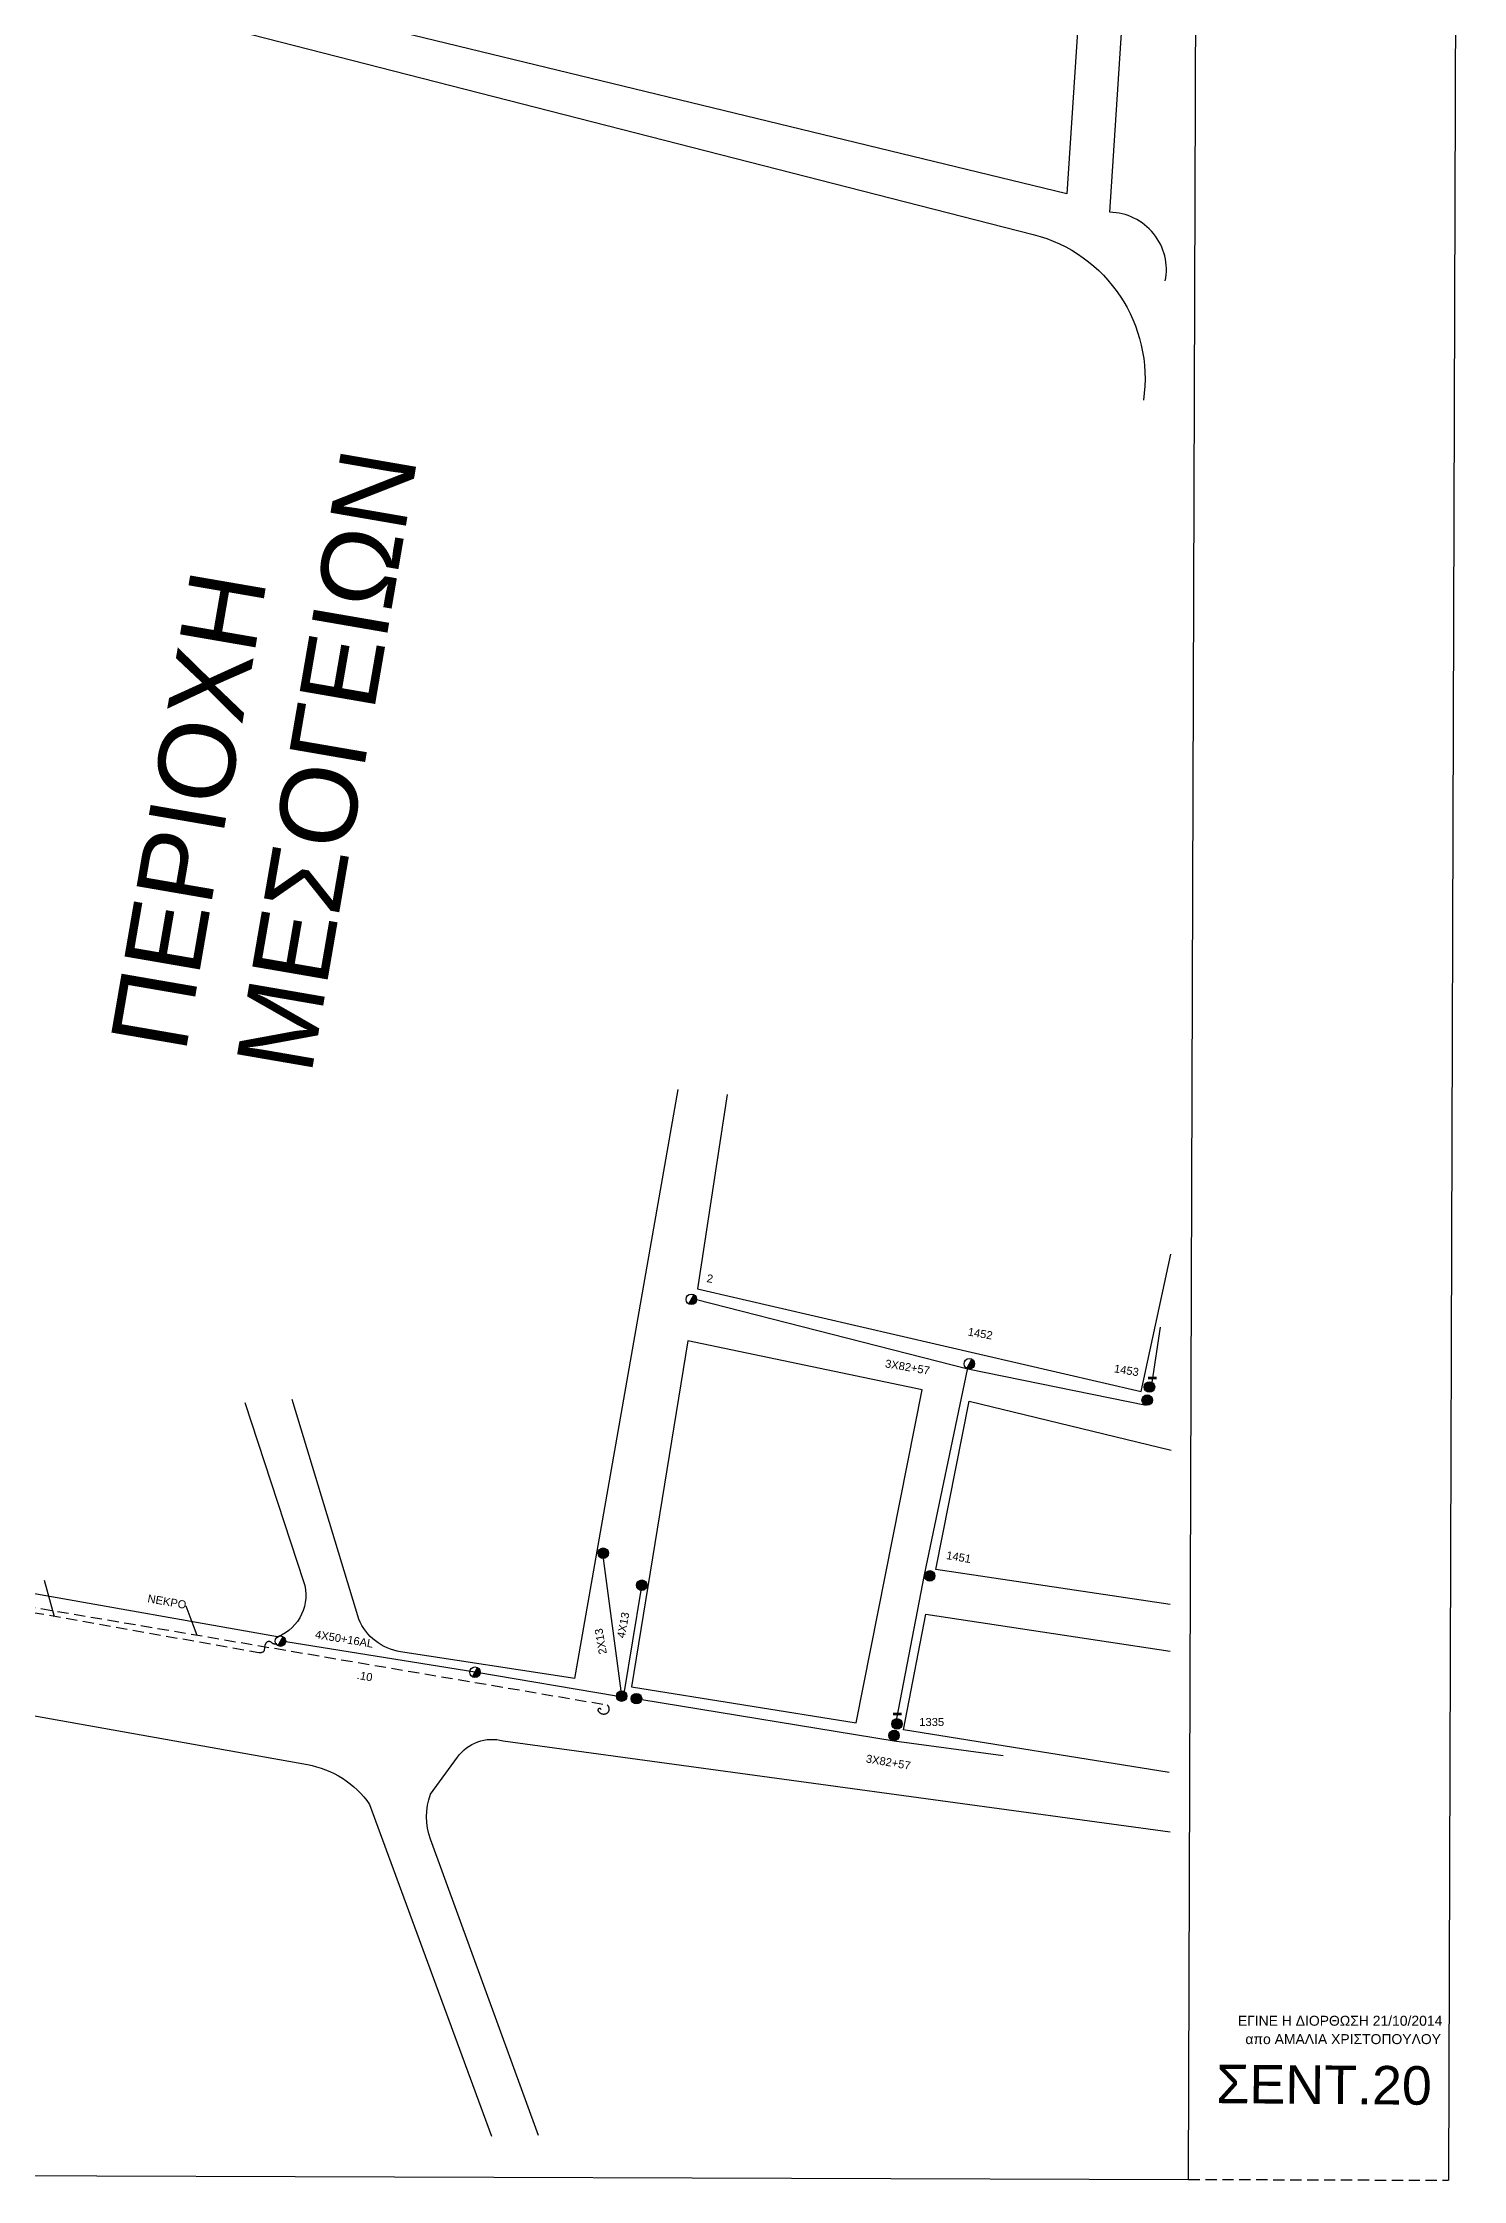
# Model space of a CAD drawing. Header units: millimetres. Extents: x 3156 to 5307, y 1191 to 2273.
# Drawn here: x 4987.4 to 5306.9, y 1237.5 to 1718.2 of the extents above; entities that cross this region are included whole.
import ezdxf

# ---------------------------------------------------------------- set-up
doc = ezdxf.new("R2010")
doc.units = ezdxf.units.MM
doc.linetypes.add('DASHED', pattern=[19.05, 12.7, -6.35])
for name, color, linetype in [('Άγνωστα', 7, 'Continuous'), ('Γυμνά εναέρια ΧΤ (3Φ)   3x50+35CU', 7, 'Continuous'), ('Γυμνά εναέρια ΧΤ και ΦΟΠ (3Φ)   4x50+16AL', 7, 'Continuous'), ('Επιγραφές - Σχήματα', 7, 'Continuous'), ('Καλώδια ΧΤ   3x150+50CU', 7, 'DASHED'), ('Καλώδια ΧΤ   3x150AL+50XLPE', 7, 'DASHED'), ('Μηχανική τομή', 7, 'Continuous'), ('Στύλος Ξύλινος', 7, 'Continuous'), ('Στύλος Ξύλινος @ 1', 7, 'Continuous'), ('Στύλος ΦΜ', 7, 'Continuous'), ('Στύλος ΦΜ @ 1', 7, 'Continuous'), ('Υπόβαθρο ΔΕΗ', 7, 'Continuous')]:
    doc.layers.add(name, color=color, linetype=linetype)
doc.styles.add('arial', font='arial.ttf')
doc.styles.get("Standard").update_dxf_attribs({"font": 'arial.ttf'})
doc.dimstyles.new('ISO-25', dxfattribs={"dimtxt": 2.5, "dimasz": 2.5, "dimexe": 1.25, "dimexo": 0.625, "dimtad": 1, "dimtxsty": 'Standard', "dimcen": 2.5, "dimadec": 0, "dimazin": 0, "dimtfac": 1, "dimtmove": 0, "dimatfit": 3, "dimfxl": 1, "dimarcsym": 0})

# ---------------------------------------------------------------- blocks, each defined once
blk = doc.blocks.new('ΥΠΑΡΧΩΝ ΤΣΙΜΕΝΤΕΝΙΟΣ ΣΤΥΛΟΣ')
at = {"layer": 'Στύλος ΦΜ'}
blk.add_hatch(color=7, dxfattribs=at).paths.add_polyline_path([(-1.3, -2.3, 0.574793), (2.6, 0, 0.268822), (1.3, 2.3)])
at = {"layer": 'Στύλος ΦΜ', "color": 7}
blk.add_line((-1.3, -2.3), (1.3, 2.3), dxfattribs=at)
blk.add_circle((0, 0), 2.62, dxfattribs=at)
at = {"layer": 'Στύλος ΦΜ', "flags": 4}
for tag, p in [('ΑΡΙΘΜΟΣ', (-4.7, 8.1)), ('ΤΥΠΟΣ', (-4.9, 3))]:
    blk.add_attdef(tag, p, '', height=4, dxfattribs=at)
blk = doc.blocks.new('ΥΠΑΡΧΩΝ ΞΥΛΙΝΟΣ ΣΤΥΛΟΣ')
at = {"layer": 'Στύλος Ξύλινος'}
h = blk.add_hatch(color=7, dxfattribs=at)
h.paths.add_polyline_path([(-2.6, 0, 0.270008), (-1.3, -2.3), (1.3, 2.3, 0.576266)])
h.paths.add_polyline_path([(-1.3, -2.3, 0.574793), (2.6, 0, 0.268822), (1.3, 2.3)])
at = {"layer": 'Στύλος Ξύλινος', "color": 7}
blk.add_line((-1.3, -2.3), (1.3, 2.3), dxfattribs=at)
blk.add_circle((0, 0), 2.62, dxfattribs=at)
at = {"layer": 'Στύλος Ξύλινος', "flags": 4}
for tag, p in [('ΑΡΙΘΜΟΣ', (-4.9, 8.6)), ('ΤΥΠΟΣ', (-4.8, 3.4))]:
    blk.add_attdef(tag, p, '', height=4, dxfattribs=at)
blk = doc.blocks.new('ΜΗΧΑΝΙΚΗ ΤΟΜΗ')
at = {"layer": 'Μηχανική τομή', "ltscale": 40}
for p, q in [((-1.89, 0.78), (1.89, 0.78)), ((1.89, 0), (-1.89, 0))]:
    blk.add_line(p, q, dxfattribs=at)

msp = doc.modelspace()

# ---------------------------------------------------------------- linework, layer by layer
at = {"layer": 'Άγνωστα'}
for points in [[(5134.49, 1435.57), (5195.54, 1419.95), (5235.62, 1411.76)], [(5236.95, 1416.9), (5238.87, 1429.33)], [(5179.57, 1341.28), (5185.78, 1373.61), (5195.43, 1419.79)], [(5113.5, 1377.31), (5117.48, 1347.5)], [(5121.92, 1370.14), (5118.22, 1347.36)], [(5116.46, 1346.34), (5084.65, 1351.72), (5042.07, 1358.52)], [(5122.14, 1345.58), (5178.91, 1336.31), (5203.42, 1332.95)]]:
    msp.add_lwpolyline(points, dxfattribs=at)
at = {"layer": 'Άγνωστα', "linetype": 'DASHED', "ltscale": 0.2}
msp.add_lwpolyline([(4913.97, 1375.79, -0.250563), (4918.51, 1377.76), (4983.22, 1366.68), (5114.4, 1344.36, -0.523038), (5114.31, 1342.48, -0.41539), (5112.31, 1343.09, -0.920582), (5113, 1343.36, 2.798143)], format="xyb", dxfattribs=at)
at = {"layer": 'Καλώδια ΧΤ   3x150+50CU', "linetype": 'Continuous', "ltscale": 0.2}
msp.add_line((5305.07, 1682.23), (5303.61, 1237.46), dxfattribs=at)
at = {"layer": 'Καλώδια ΧΤ   3x150+50CU', "ltscale": 0.2}
msp.add_line((5245.14, 1237.65), (5303.61, 1237.46), dxfattribs=at)
at = {"layer": 'Καλώδια ΧΤ   3x150AL+50XLPE', "ltscale": 0.2}
msp.add_lwpolyline([(4977.39, 1368.92, 0.6375), (4977.65, 1366.51), (5036.04, 1356.15, 0.258747), (5037.31, 1356.59), (5037.46, 1357.86, -0.636713), (5038.94, 1358.35, 0.251905), (5040.05, 1358.16, 3.088862)], format="xyb", dxfattribs=at)
at = {"layer": 'Υπόβαθρο ΔΕΗ', "linetype": 'Continuous', "ltscale": 0.2}
for p, q in [((5245.14, 1237.65), (5248.47, 2248.13)), ((5306.94, 2248.39), (5305.07, 1682.23)), ((3229.69, 1244.31), (5245.14, 1237.65))]:
    msp.add_line(p, q, dxfattribs=at)
at = {"layer": 'Υπόβαθρο ΔΕΗ'}
for points in [[(5239.92, 1664.61, 0.467691), (5227.41, 1680.06), (5239.87, 1871.34)], [(4944.3, 1520.31), (4956.76, 1712.47), (4968.22, 1743), (5015.35, 1724.94), (5210.22, 1675.07, -0.384036), (5235, 1637.82)], [(5032.86, 1412.35), (5046.11, 1372.15, -0.398012), (5040.25, 1359.68), (4926.64, 1379.78), (4940.15, 1456.25), (4943.69, 1510.8)], [(5107.07, 1350.29), (5067.9, 1356.31, -0.261272), (5058.49, 1363.66), (5043.56, 1413.06)], [(4982.95, 1246.91), (4931.04, 1341.93, -0.678465), (4938.03, 1350.36), (5046.94, 1330.95, -0.199321), (5060.92, 1321.99), (5088.39, 1247.34)], [(5098.93, 1247.54), (5074.65, 1314.16, -0.176494), (5074.65, 1324.28), (5080.7, 1332.61, -0.308808), (5091, 1336.31), (5241.05, 1315.79)]]:
    msp.add_lwpolyline(points, format="xyb", dxfattribs=at)
for points in [[(5217.77, 1684.23), (5035.96, 1728.35), (5037.56, 1760.68), (5220.63, 1727.55), (5217.77, 1684.23)], [(5107.07, 1350.29), (5130.34, 1482.76)], [(5141.34, 1481.61), (5134.68, 1437.96), (5234.53, 1414.83), (5241.18, 1445.76)], [(5170.42, 1340.31), (5185.21, 1415.19), (5132.52, 1426.22), (5119.82, 1348.42), (5170.42, 1340.31)], [(5241.02, 1366.93), (5188.33, 1374.84), (5195.83, 1412.7), (5241.23, 1401.67)], [(5240.82, 1329.19), (5181.05, 1338.76), (5186.05, 1364.76), (5241.03, 1356.44)]]:
    msp.add_lwpolyline(points, dxfattribs=at)

# ---------------------------------------------------------------- block references
at = {"layer": 'Μηχανική τομή', "rotation": 179.7015748274969}
for p, xscale, yscale, zscale in [((5237.01, 1418.07), 0.4999999999987895, 0.4999999999987895, 0.4999999999987895), ((5179.63, 1342.51), 0.4999999999987896, 0.4999999999987896, 0.4999999999987896)]:
    msp.add_blockref('ΜΗΧΑΝΙΚΗ ΤΟΜΗ', p, dxfattribs=dict(at, xscale=xscale, yscale=yscale, zscale=zscale))
at = {"layer": 'Στύλος Ξύλινος @ 1', "ltscale": 40, "xscale": 0.4499999999998181, "yscale": 0.4499999999998181, "zscale": 0.4499999999998181}
for p in [(5235.85, 1412.92), (5236.36, 1415.87), (5113.5, 1378.49), (5122.15, 1371.29), (5186.94, 1373.39), (5117.64, 1346.34), (5120.97, 1345.77), (5178.91, 1337.49)]:
    msp.add_blockref('ΥΠΑΡΧΩΝ ΞΥΛΙΝΟΣ ΣΤΥΛΟΣ', p, dxfattribs=at)
at = {"layer": 'Στύλος Ξύλινος @ 1', "ltscale": 40}
ref = msp.add_blockref('ΥΠΑΡΧΩΝ ΞΥΛΙΝΟΣ ΣΤΥΛΟΣ', (5179.57, 1340.1), dxfattribs=dict(at, xscale=0.4499999999998181, yscale=0.4499999999998181, zscale=0.4499999999998181))
ref.add_attrib('ΤΥΠΟΣ', '1335', (5184.58, 1339.62), dxfattribs={"layer": '', "height": 1.8, "flags": 4})
at = {"layer": 'Στύλος ΦΜ @ 1', "ltscale": 40, "xscale": 0.4499999999998181, "yscale": 0.4499999999998181, "zscale": 0.4499999999998181}
for p in [(5133.31, 1435.57), (5195.84, 1421.09), (5040.9, 1358.7), (5084.65, 1351.72)]:
    msp.add_blockref('ΥΠΑΡΧΩΝ ΤΣΙΜΕΝΤΕΝΙΟΣ ΣΤΥΛΟΣ', p, dxfattribs=at)

# ---------------------------------------------------------------- texts
at = {"layer": 'Άγνωστα', "char_height": 1.8, "width": 43.5158, "attachment_point": 1, "style": 'arial'}
for s, insert, rotation in [('2', (5136.96, 1441.26), 350.4651), ('1452', (5195.7, 1429.23), 350.4651), ('3X82+57', (5177.09, 1422.08), 350.4651), ('1453', (5228.58, 1420.97), 350.4651), ('1451', (5190.85, 1378.96), 350.4651), ('4X13', (5116.55, 1359.58), 79.4797), ('3X82+57', (5172.77, 1333.23), 350.4651)]:
    msp.add_mtext(s, dxfattribs=dict(at, insert=insert, rotation=rotation))
at = {"layer": 'Άγνωστα', "ltscale": 40, "char_height": 1.8, "width": 43.5158, "attachment_point": 1, "style": 'arial'}
for s, insert, rotation in [('ΝΕΚΡΟ', (5011.2, 1369.25), 349.9537), ('2X13', (5112.55, 1355.59), 100.1278), ('.10', (5058.29, 1352.01), 349.9537)]:
    msp.add_mtext(s, dxfattribs=dict(at, insert=insert, rotation=rotation))
at = {"layer": 'Γυμνά εναέρια ΧΤ (3Φ)   3x50+35CU', "ltscale": 40, "insert": (5002.53, 1493.63), "char_height": 17.2179, "width": 187.3125, "attachment_point": 1, "rotation": 80.2207, "style": 'arial'}
msp.add_mtext('ΠΕΡΙΟΧΗ ΜΕΣΟΓΕΙΩΝ', dxfattribs=at)
at = {"layer": 'Γυμνά εναέρια ΧΤ και ΦΟΠ (3Φ)   4x50+16AL', "ltscale": 40, "insert": (5048.87, 1361.17), "char_height": 1.8, "width": 43.5158, "attachment_point": 1, "rotation": 350.4651, "style": 'arial'}
msp.add_mtext('4X50+16AL', dxfattribs=at)
at = {"layer": 'Επιγραφές - Σχήματα', "ltscale": 10, "char_height": 2.24, "width": 50.964, "attachment_point": 1}
for s, insert in [('\\A1;ΕΓΙΝΕ Η ΔΙΟΡΘΩΣΗ 21/10/2014', (5256.24, 1274.45)), ('απο ΑMAΛΙΑ ΧΡΙΣΤΟΠΟΥΛΟΥ', (5257.94, 1270.32))]:
    msp.add_mtext(s, dxfattribs=dict(at, insert=insert))
at = {"layer": 'Υπόβαθρο ΔΕΗ', "insert": (5251.4, 1263.47), "char_height": 8, "width": 92.0926, "attachment_point": 1, "rotation": 359.5534, "style": 'arial'}
msp.add_mtext('{\\H1.083x;ΣΕΝΤ.20}', dxfattribs=at)

# ---------------------------------------------------------------- leaders
at = {"layer": 'Επιγραφές - Σχήματα', "color": 7, "ltscale": 40}
for points in [[(4990.07, 1364.21), (4987.8, 1372.36)], [(5022.12, 1359.99), (5019.66, 1366.6)]]:
    msp.add_leader(points, dimstyle='ISO-25', override={"dimasz": 1, "dimtad": 0}, dxfattribs=at)

doc.saveas('drawing.dxf')
